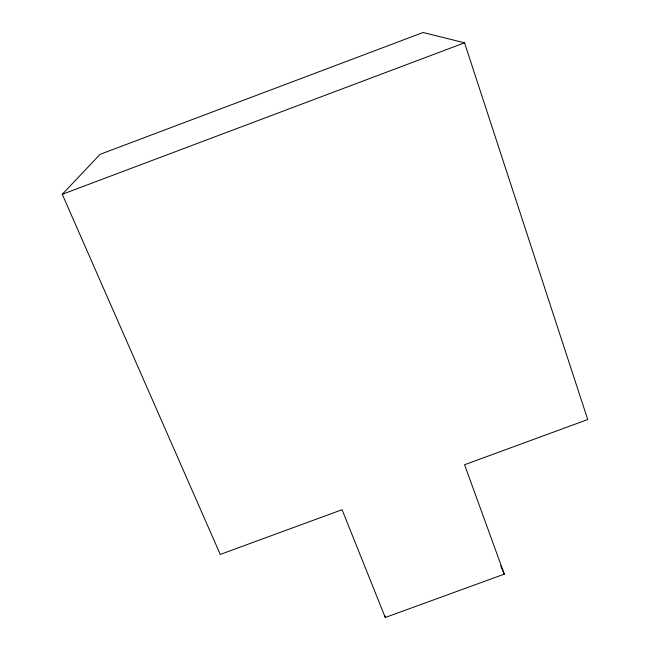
<?xml version="1.0" encoding="UTF-8"?>
<svg xmlns="http://www.w3.org/2000/svg" width="650" height="650" viewBox="0 0 650 650"><rect width="100%" height="100%" fill="white"/><g stroke="black" fill="none" stroke-linecap="round" stroke-linejoin="round"><path stroke-width="0.97" d="M62.278 194.301L100.084 154.334L423.085 32.5L464.539 42.803L587.722 419.534L464.555 464.75L504.311 574.129L385.263 617.5L342.071 509.714L220.252 554.434L62.278 194.301L464.539 42.803M500.736 565.768L504.311 574.129M384.849 615.534L385.263 617.5"/></g></svg>
